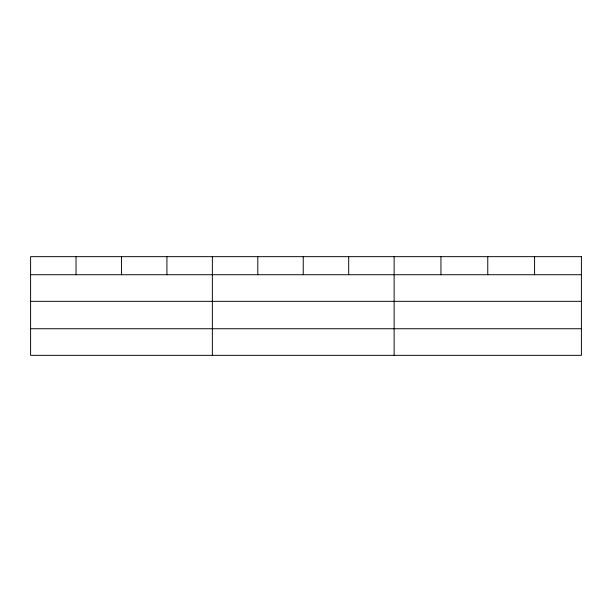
<?xml version="1.0" encoding="UTF-8"?>
<svg xmlns="http://www.w3.org/2000/svg" width="612" height="612" viewBox="0 0 612 612"><rect width="100%" height="100%" fill="white"/><g stroke="black" fill="none" stroke-linecap="round" stroke-linejoin="round"><path stroke-width="0.92" d="M30.6 274.727L581.4 274.727M30.6 301.334L581.4 301.334M30.6 328.736L581.4 328.736M534.582 256.658L534.582 274.727M487.764 256.658L487.764 274.727M440.946 256.658L440.946 274.727M394.128 256.658L394.128 355.343M348.687 256.658L348.687 274.727M303.246 256.658L303.246 274.727M257.805 256.658L257.805 274.727M212.364 256.658L212.364 355.343M166.923 256.658L166.923 274.727M121.482 256.658L121.482 274.727M76.041 256.658L76.041 274.727M581.4 256.658L30.6 256.658L30.6 355.343L581.4 355.343L581.4 256.658"/></g></svg>
